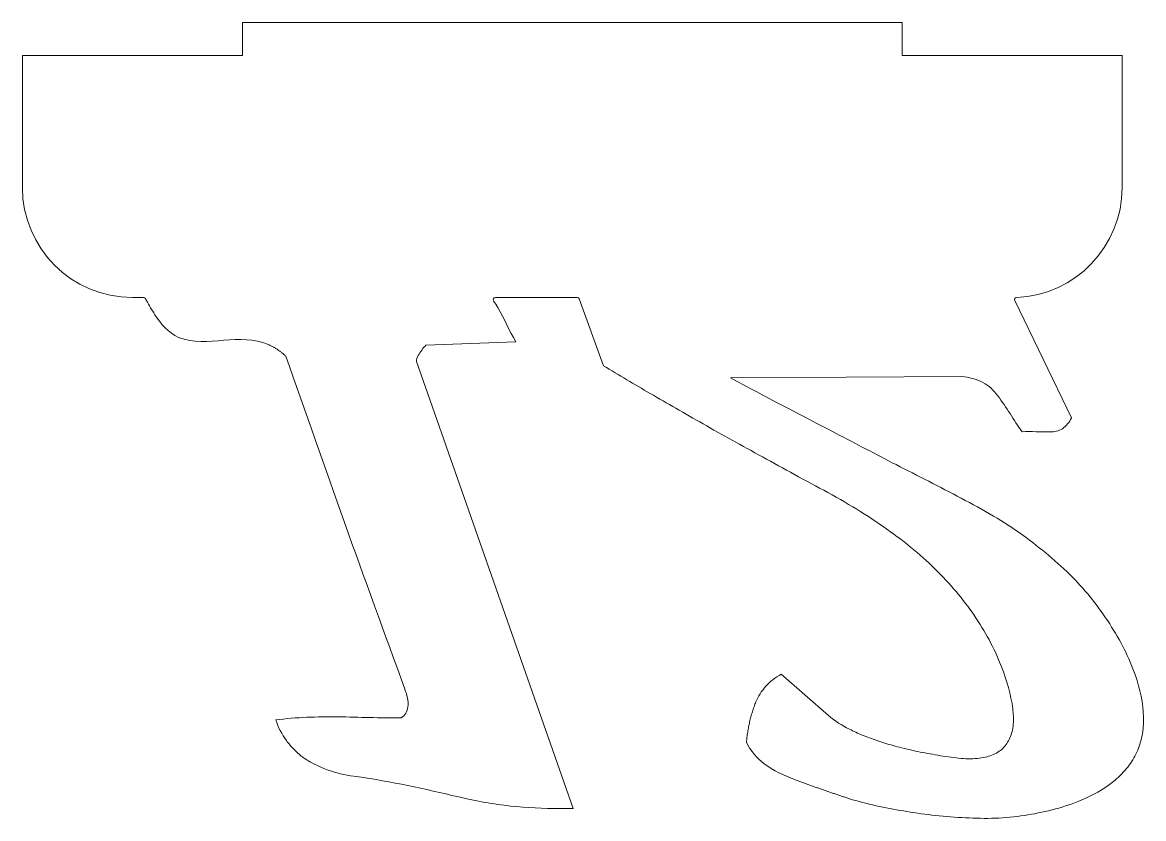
# Model space of a CAD drawing. Header units: millimetres. Extents: x 0 to 102, y -69 to 3.
import ezdxf

# ---------------------------------------------------------------- set-up
doc = ezdxf.new("R2010")
doc.units = ezdxf.units.MM

msp = doc.modelspace()

# ---------------------------------------------------------------- linework, layer by layer
at = {"color": 7, "linetype": 'Continuous', "lineweight": 15}
for p, q in [((20, 0), (20, 3)), ((20, 3), (80, 3)), ((80, 3), (80, 0)), ((0, -12), (0, 0)), ((0, 0), (20, 0)), ((80, 0), (100, 0)), ((100, 0), (100, -12)), ((11.01, -22), (10, -22)), ((50.44, -22), (43.01, -22)), ((52.84, -28.2), (50.63, -22.13)), ((90.24, -22.28), (95.39, -32.95)), ((44.86, -26.03), (36.69, -26.34)), ((35.83, -27.81), (50.08, -68.44)), ((85.42, -29.19), (64.39, -29.31)), ((69, -56.23), (73.29, -60))]:
    msp.add_line(p, q, dxfattribs=at)
for centre, radius, start, end in [((10, -12), 10, 180, 270), ((90, -12), 10, 272.387, 0), ((11.01, -22.2), 0.2, 29.8768, 90), ((43.01, -22.2), 0.2, 90, 218.902), ((50.44, -22.2), 0.2, 19.9955, 90), ((90.42, -22.19), 0.2, 92.387, 205.7587)]:
    msp.add_arc(centre, radius, start, end, dxfattribs=at)
for points, knots in [([(14.2, -25.62), (13.26, -25.19), (12.26, -24.02), (11.5, -22.65), (11.22, -22.16), (11.18, -22.1)], [0.1960607, 0.1960607, 0.1960607, 0.1960607, 0.6971279, 0.9471486, 0.980649, 0.980649, 0.980649, 0.980649]), ([(42.85, -22.33), (43, -22.51), (43.74, -23.72), (44.27, -25.01), (44.86, -26.03)], [0.0651952, 0.0651952, 0.0651952, 0.0651952, 0.167332, 0.6716752, 0.6716752, 0.6716752, 0.6716752]), ([(22.37, -26.28), (21.06, -25.71), (18.29, -25.86), (15.54, -26.14), (14.2, -25.62)], [0, 0, 0, 0, 0.498548, 1, 1, 1, 1]), ([(36.69, -26.34), (36.39, -26.61), (36.11, -27.1), (35.78, -27.61), (35.83, -27.81)], [0, 0, 0, 0, 0.675498, 1, 1, 1, 1]), ([(34.78, -57.61), (32.95, -52.56), (29.26, -42.5), (25.73, -32.37), (23.95, -27.34)], [0, 0, 0, 0, 0.501677, 1, 1, 1, 1]), ([(89.2, -56.03), (88.63, -54.41), (87.43, -52.08), (85.36, -49.21), (83.49, -47.12), (81.35, -45.11), (78.91, -43.23), (76.2, -41.4), (73.26, -39.71), (70.23, -38.12), (67.34, -36.51), (64.57, -34.99), (61.94, -33.52), (59.47, -32.09), (56.43, -30.36), (54.25, -29.05), (52.84, -28.2)], [0, 0, 0, 0, 0.109927, 0.16712, 0.226931, 0.289331, 0.355138, 0.424699, 0.498686, 0.572747, 0.643838, 0.711194, 0.775383, 0.836614, 0.894475, 1, 1, 1, 1]), ([(64.39, -29.31), (67.57, -31.02), (72.6, -33.62), (79.59, -37.28), (84.4, -39.71), (88.27, -41.79), (90.94, -43.53), (93.33, -45.4), (95.48, -47.35), (97.33, -49.43), (99.4, -52.34), (100.63, -54.71), (101.2, -56.36)], [0, 0, 0, 0, 0.23168, 0.363016, 0.505367, 0.576974, 0.644863, 0.70945, 0.771236, 0.830414, 0.887904, 1, 1, 1, 1]), ([(90.9, -34.2), (90.13, -33.13), (89.34, -31.71), (88.11, -30.22), (87.06, -29.48), (86.08, -29.25), (85.42, -29.19)], [0, 0, 0, 0, 0.50769, 0.625404, 0.742768, 1, 1, 1, 1]), ([(95.39, -32.95), (95.2, -33.32), (94.81, -33.85), (94.04, -34.2), (92.79, -34.25), (91.75, -34.16), (90.9, -34.2)], [0, 0, 0, 0, 0.256574, 0.371759, 0.493175, 1, 1, 1, 1]), ([(73.29, -60), (73.87, -60.5), (74.9, -61.1), (76.4, -61.81), (77.74, -62.29), (79.2, -62.74), (80.81, -63.15), (82.58, -63.49), (84.4, -63.8), (86.14, -63.99), (87.64, -63.81), (88.85, -63.34), (89.67, -62.44), (90.11, -61.24), (90.16, -59.02), (89.63, -57.27), (89.2, -56.03)], [0, 0, 0, 0, 0.094571, 0.148226, 0.206935, 0.270505, 0.339098, 0.413473, 0.493939, 0.568706, 0.63002, 0.680457, 0.726902, 0.776413, 0.836466, 1, 1, 1, 1]), ([(66.7, -58.75), (66.9, -58.24), (67.55, -57.25), (68.47, -56.53), (69, -56.23)], [0, 0, 0, 0, 0.474312, 1, 1, 1, 1]), ([(101.2, -56.36), (101.63, -57.58), (102.05, -59.41), (101.87, -61.8), (101.4, -63.35), (100.54, -64.73), (98.88, -66.42), (97.23, -67.3), (96.06, -67.78)], [0, 0, 0, 0, 0.273241, 0.390734, 0.501842, 0.613121, 0.730031, 1, 1, 1, 1]), ([(34.45, -60.19), (34.8, -59.99), (35.26, -59.08), (34.96, -58.11), (34.78, -57.61)], [0, 0, 0, 0, 0.418603, 1, 1, 1, 1]), ([(23.03, -60.39), (24.91, -60.15), (28.72, -60.04), (32.53, -60.23), (34.45, -60.19)], [0, 0, 0, 0, 0.496985, 1, 1, 1, 1]), ([(29.83, -65.47), (29.01, -65.34), (27.81, -65.03), (26.39, -64.34), (25.44, -63.79), (24.67, -63.07), (23.75, -62.01), (23.26, -61.06), (23.03, -60.39)], [0, 0, 0, 0, 0.281523, 0.409619, 0.530341, 0.647976, 0.762733, 1, 1, 1, 1]), ([(70.2, -65.8), (69.25, -65.43), (67.48, -64.66), (66.22, -63.2), (65.84, -62.44)], [0, 0, 0, 0, 0.54898, 1, 1, 1, 1]), ([(48.3, -68.44), (46.8, -68.43), (44.51, -68.29), (41.43, -67.8), (36.81, -66.72), (32.95, -65.87), (29.83, -65.47)], [0, 0, 0, 0, 0.240482, 0.36719, 0.498522, 1, 1, 1, 1]), ([(96.06, -67.78), (94.47, -68.41), (91.94, -69.03), (88.45, -69.38), (85.75, -69.31), (83.06, -69.1), (79.62, -68.63), (77.1, -68.11), (75.47, -67.64)], [0, 0, 0, 0, 0.244709, 0.371438, 0.501335, 0.631624, 0.75796, 1, 1, 1, 1]), ([(50.08, -68.44), (49.7, -68.44), (49.11, -68.44), (48.51, -68.44), (48.3, -68.44)], [0, 0, 0, 0, 0.648352, 1, 1, 1, 1])]:
    msp.add_open_spline(points, degree=3, knots=knots, dxfattribs=at)
for points in [[(23.95, -27.34), (23.25, -26.67), (22.37, -26.28)], [(65.84, -62.44), (65.99, -60.53), (66.7, -58.75)], [(75.47, -67.64), (72.82, -66.78), (70.2, -65.8)]]:
    msp.add_open_spline(points, degree=2, dxfattribs=at)

doc.saveas('drawing.dxf')
